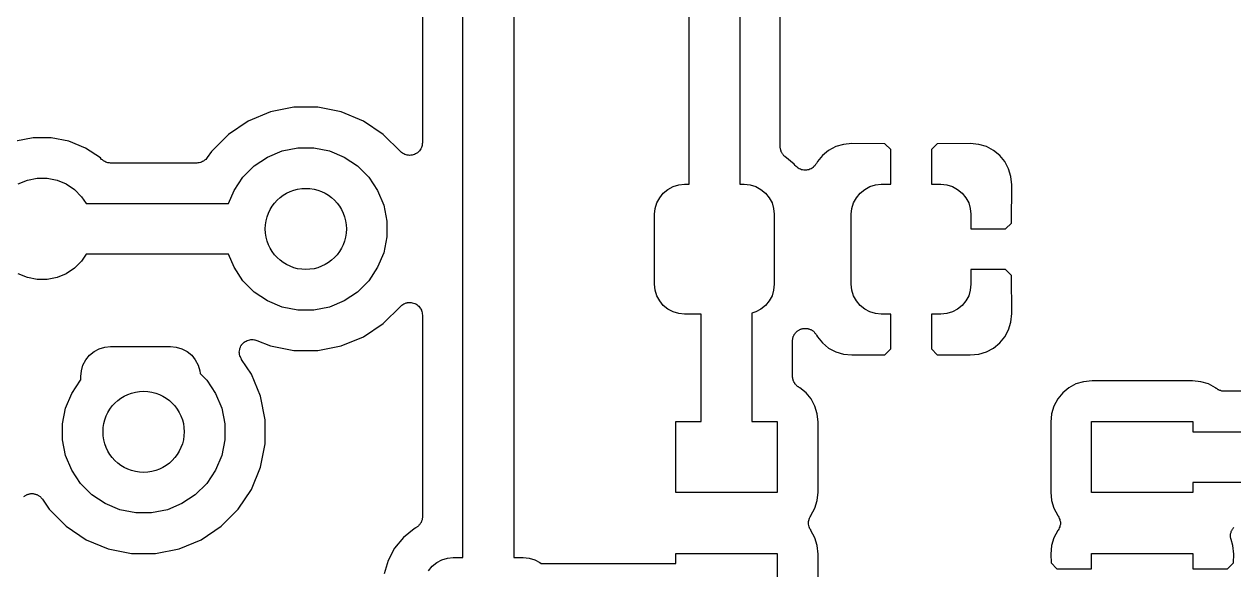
# Model space of a CAD drawing. Extents: x 113.2 to 188.8, y -123.8 to -78.2.
# Drawn here: x 162.61 to 168.58, y -113.88 to -111.19 of the extents above; entities that cross this region are included whole.
import ezdxf

# ---------------------------------------------------------------- set-up
doc = ezdxf.new("R2010")
doc.units = 0
doc.layers.add('BLACK', color=7, linetype='CONTINUOUS')

msp = doc.modelspace()

# ---------------------------------------------------------------- linework, layer by layer
at = {"layer": 'BLACK', "linetype": 'CONTINUOUS'}
for p, q in [((165.025, -109.643), (165.025, -113.82)), ((164.775, -113.82), (164.775, -109.688)), ((164.575, -109.797), (164.575, -111.775)), ((166.14, -110.121), (166.14, -111.98)), ((165.89, -111.98), (165.89, -110.167)), ((166.34, -111.795), (166.34, -110.134)), ((163.941, -111.6), (163.825, -111.623)), ((164.059, -111.6), (163.941, -111.6)), ((164.175, -111.623), (164.059, -111.6)), ((163.716, -111.668), (163.618, -111.734)), ((163.825, -111.623), (163.716, -111.668)), ((164.284, -111.668), (164.175, -111.623)), ((164.382, -111.734), (164.284, -111.668)), ((162.656, -111.75), (162.569, -111.767)), ((162.744, -111.75), (162.656, -111.75)), ((162.831, -111.767), (162.744, -111.75)), ((162.913, -111.801), (162.831, -111.767)), ((163.618, -111.734), (163.534, -111.818)), ((164.468, -111.819), (164.382, -111.734)), ((164.572, -111.793), (164.57, -111.799)), ((164.574, -111.788), (164.572, -111.793)), ((164.575, -111.776), (164.574, -111.781)), ((164.574, -111.781), (164.574, -111.788)), ((164.574, -111.788), (164.574, -111.788)), ((164.574, -111.788), (164.574, -111.788)), ((164.575, -111.775), (164.575, -111.775)), ((164.575, -111.775), (164.575, -111.775)), ((164.575, -111.775), (164.575, -111.775)), ((164.575, -111.775), (164.575, -111.776)), ((166.651, -111.783), (166.613, -111.794)), ((166.693, -111.779), (166.651, -111.783)), ((166.856, -111.78), (166.693, -111.779)), ((166.885, -111.809), (166.856, -111.78)), ((167.114, -111.78), (167.085, -111.809)), ((167.277, -111.779), (167.114, -111.78)), ((167.319, -111.783), (167.277, -111.779)), ((167.357, -111.794), (167.319, -111.783)), ((162.987, -111.85), (162.913, -111.801)), ((162.993, -111.857), (162.987, -111.85)), ((163.51, -111.852), (163.506, -111.857)), ((163.514, -111.848), (163.51, -111.852)), ((163.534, -111.818), (163.514, -111.847)), ((163.514, -111.847), (163.514, -111.847)), ((163.514, -111.847), (163.514, -111.847)), ((163.514, -111.847), (163.514, -111.847)), ((163.514, -111.847), (163.514, -111.848)), ((163.745, -111.889), (163.811, -111.846)), ((163.811, -111.846), (163.883, -111.815)), ((163.883, -111.815), (163.961, -111.8)), ((163.961, -111.8), (164.039, -111.8)), ((164.039, -111.8), (164.117, -111.815)), ((164.117, -111.815), (164.189, -111.846)), ((164.189, -111.846), (164.255, -111.889)), ((164.472, -111.823), (164.468, -111.819)), ((164.477, -111.827), (164.472, -111.823)), ((164.483, -111.83), (164.477, -111.827)), ((164.477, -111.827), (164.477, -111.827)), ((164.477, -111.827), (164.477, -111.827)), ((164.488, -111.833), (164.483, -111.83)), ((164.494, -111.835), (164.488, -111.833)), ((164.488, -111.833), (164.488, -111.833)), ((164.488, -111.833), (164.488, -111.833)), ((164.5, -111.836), (164.494, -111.835)), ((164.506, -111.837), (164.5, -111.836)), ((164.5, -111.836), (164.5, -111.836)), ((164.5, -111.836), (164.5, -111.836)), ((164.512, -111.838), (164.506, -111.837)), ((164.518, -111.837), (164.512, -111.838)), ((164.512, -111.838), (164.512, -111.838)), ((164.512, -111.838), (164.512, -111.838)), ((164.524, -111.836), (164.518, -111.837)), ((164.53, -111.835), (164.524, -111.836)), ((164.524, -111.836), (164.524, -111.836)), ((164.524, -111.836), (164.524, -111.836)), ((164.536, -111.833), (164.53, -111.835)), ((164.541, -111.83), (164.536, -111.833)), ((164.536, -111.833), (164.536, -111.833)), ((164.536, -111.833), (164.536, -111.833)), ((164.547, -111.827), (164.541, -111.83)), ((164.551, -111.824), (164.547, -111.827)), ((164.547, -111.827), (164.547, -111.827)), ((164.547, -111.827), (164.547, -111.827)), ((164.556, -111.82), (164.551, -111.824)), ((164.56, -111.815), (164.556, -111.819)), ((164.556, -111.819), (164.556, -111.82)), ((164.556, -111.82), (164.556, -111.82)), ((164.564, -111.81), (164.56, -111.815)), ((164.567, -111.805), (164.564, -111.81)), ((164.564, -111.81), (164.564, -111.81)), ((164.564, -111.81), (164.564, -111.81)), ((164.57, -111.799), (164.567, -111.805)), ((164.57, -111.799), (164.57, -111.799)), ((164.57, -111.799), (164.57, -111.799)), ((166.34, -111.798), (166.34, -111.795)), ((166.34, -111.8), (166.34, -111.798)), ((166.341, -111.804), (166.34, -111.8)), ((166.341, -111.807), (166.341, -111.804)), ((166.342, -111.81), (166.341, -111.807)), ((166.343, -111.812), (166.342, -111.81)), ((166.344, -111.816), (166.343, -111.812)), ((166.345, -111.819), (166.344, -111.816)), ((166.346, -111.821), (166.345, -111.819)), ((166.347, -111.824), (166.346, -111.821)), ((166.349, -111.827), (166.347, -111.824)), ((166.351, -111.83), (166.349, -111.827)), ((166.352, -111.832), (166.351, -111.83)), ((166.354, -111.834), (166.352, -111.832)), ((166.356, -111.836), (166.354, -111.834)), ((166.358, -111.839), (166.356, -111.836)), ((166.36, -111.841), (166.358, -111.839)), ((166.362, -111.843), (166.36, -111.841)), ((166.363, -111.843), (166.362, -111.843)), ((166.409, -111.881), (166.363, -111.843)), ((166.548, -111.838), (166.523, -111.868)), ((166.578, -111.813), (166.548, -111.838)), ((166.613, -111.794), (166.578, -111.813)), ((166.885, -111.98), (166.885, -111.809)), ((167.085, -111.809), (167.085, -111.98)), ((167.392, -111.813), (167.357, -111.794)), ((167.422, -111.838), (167.392, -111.813)), ((167.447, -111.868), (167.422, -111.838)), ((162.997, -111.86), (162.993, -111.857)), ((163.002, -111.864), (162.997, -111.86)), ((163.008, -111.867), (163.002, -111.864)), ((163.002, -111.864), (163.002, -111.864)), ((163.002, -111.864), (163.002, -111.864)), ((163.013, -111.87), (163.008, -111.867)), ((163.019, -111.872), (163.013, -111.87)), ((163.013, -111.87), (163.013, -111.87)), ((163.013, -111.87), (163.013, -111.87)), ((163.024, -111.874), (163.019, -111.872)), ((163.025, -111.874), (163.024, -111.874)), ((163.031, -111.874), (163.025, -111.874)), ((163.025, -111.874), (163.025, -111.874)), ((163.037, -111.875), (163.031, -111.874)), ((163.462, -111.875), (163.037, -111.875)), ((163.037, -111.875), (163.037, -111.875)), ((163.037, -111.875), (163.037, -111.875)), ((163.037, -111.875), (163.037, -111.875)), ((163.037, -111.875), (163.037, -111.875)), ((163.468, -111.874), (163.462, -111.875)), ((163.474, -111.874), (163.468, -111.874)), ((163.48, -111.872), (163.474, -111.874)), ((163.474, -111.874), (163.474, -111.874)), ((163.474, -111.874), (163.474, -111.874)), ((163.485, -111.87), (163.48, -111.872)), ((163.486, -111.87), (163.485, -111.87)), ((163.491, -111.868), (163.486, -111.87)), ((163.486, -111.87), (163.486, -111.87)), ((163.496, -111.865), (163.491, -111.868)), ((163.497, -111.864), (163.496, -111.865)), ((163.496, -111.865), (163.496, -111.865)), ((163.501, -111.861), (163.497, -111.864)), ((163.506, -111.857), (163.501, -111.861)), ((163.506, -111.857), (163.506, -111.857)), ((163.506, -111.857), (163.506, -111.857)), ((163.689, -111.945), (163.745, -111.889)), ((164.255, -111.889), (164.311, -111.945)), ((166.414, -111.887), (166.409, -111.881)), ((166.418, -111.892), (166.414, -111.887)), ((166.423, -111.896), (166.418, -111.892)), ((166.428, -111.9), (166.423, -111.896)), ((166.423, -111.896), (166.423, -111.896)), ((166.423, -111.896), (166.423, -111.896)), ((166.433, -111.903), (166.428, -111.9)), ((166.439, -111.905), (166.433, -111.903)), ((166.433, -111.903), (166.433, -111.903)), ((166.433, -111.903), (166.433, -111.903)), ((166.444, -111.908), (166.439, -111.905)), ((166.45, -111.909), (166.444, -111.908)), ((166.444, -111.908), (166.444, -111.908)), ((166.444, -111.908), (166.444, -111.908)), ((166.456, -111.91), (166.45, -111.909)), ((166.462, -111.91), (166.456, -111.91)), ((166.456, -111.91), (166.456, -111.91)), ((166.456, -111.91), (166.456, -111.91)), ((166.468, -111.91), (166.462, -111.91)), ((166.469, -111.91), (166.468, -111.91)), ((166.468, -111.91), (166.468, -111.91)), ((166.474, -111.909), (166.469, -111.91)), ((166.48, -111.908), (166.474, -111.909)), ((166.481, -111.908), (166.48, -111.908)), ((166.48, -111.908), (166.48, -111.908)), ((166.486, -111.906), (166.481, -111.908)), ((166.492, -111.903), (166.486, -111.906)), ((166.497, -111.9), (166.492, -111.903)), ((166.492, -111.903), (166.492, -111.903)), ((166.492, -111.903), (166.492, -111.903)), ((166.502, -111.897), (166.497, -111.9)), ((166.506, -111.892), (166.502, -111.896)), ((166.502, -111.896), (166.502, -111.897)), ((166.502, -111.897), (166.502, -111.897)), ((166.511, -111.888), (166.506, -111.892)), ((166.514, -111.883), (166.511, -111.888)), ((166.511, -111.888), (166.511, -111.888)), ((166.511, -111.888), (166.511, -111.888)), ((166.518, -111.878), (166.514, -111.883)), ((166.523, -111.868), (166.518, -111.877)), ((166.518, -111.877), (166.518, -111.878)), ((166.518, -111.878), (166.518, -111.878)), ((166.518, -111.878), (166.518, -111.878)), ((166.518, -111.878), (166.518, -111.878)), ((167.466, -111.903), (167.447, -111.868)), ((167.477, -111.941), (167.466, -111.903)), ((162.582, -111.978), (162.627, -111.96)), ((162.627, -111.96), (162.675, -111.95)), ((162.675, -111.95), (162.725, -111.95)), ((162.725, -111.95), (162.773, -111.96)), ((162.773, -111.96), (162.818, -111.978)), ((163.646, -112.011), (163.689, -111.945)), ((164.311, -111.945), (164.354, -112.011)), ((167.481, -111.983), (167.477, -111.941)), ((162.818, -111.978), (162.859, -112.006)), ((162.859, -112.006), (162.894, -112.041)), ((163.619, -112.075), (163.646, -112.011)), ((164.354, -112.011), (164.385, -112.083)), ((165.745, -112.046), (165.763, -112.023)), ((165.763, -112.023), (165.786, -112.005)), ((165.786, -112.005), (165.811, -111.991)), ((165.811, -111.991), (165.839, -111.983)), ((165.839, -111.983), (165.867, -111.98)), ((165.867, -111.98), (165.89, -111.98)), ((166.14, -111.98), (166.162, -111.98)), ((166.162, -111.98), (166.191, -111.983)), ((166.191, -111.983), (166.219, -111.991)), ((166.219, -111.991), (166.244, -112.005)), ((166.244, -112.005), (166.267, -112.023)), ((166.267, -112.023), (166.285, -112.046)), ((166.715, -112.046), (166.733, -112.023)), ((166.733, -112.023), (166.756, -112.005)), ((166.756, -112.005), (166.781, -111.991)), ((166.781, -111.991), (166.809, -111.983)), ((166.809, -111.983), (166.838, -111.98)), ((166.838, -111.98), (166.885, -111.98)), ((167.085, -111.98), (167.132, -111.98)), ((167.132, -111.98), (167.161, -111.983)), ((167.161, -111.983), (167.189, -111.991)), ((167.189, -111.991), (167.214, -112.005)), ((167.214, -112.005), (167.237, -112.023)), ((167.237, -112.023), (167.255, -112.046)), ((167.48, -112.171), (167.481, -111.983)), ((162.894, -112.041), (162.917, -112.075)), ((162.917, -112.075), (163.619, -112.075)), ((164.385, -112.083), (164.4, -112.161)), ((165.723, -112.099), (165.731, -112.071)), ((165.731, -112.071), (165.745, -112.046)), ((166.285, -112.046), (166.299, -112.071)), ((166.299, -112.071), (166.307, -112.099)), ((166.693, -112.099), (166.701, -112.071)), ((166.701, -112.071), (166.715, -112.046)), ((167.255, -112.046), (167.269, -112.071)), ((167.269, -112.071), (167.277, -112.099)), ((165.72, -112.127), (165.723, -112.099)), ((165.72, -112.472), (165.72, -112.127)), ((166.307, -112.099), (166.31, -112.127)), ((166.31, -112.127), (166.31, -112.472)), ((166.69, -112.127), (166.693, -112.099)), ((166.69, -112.472), (166.69, -112.127)), ((167.277, -112.099), (167.28, -112.127)), ((167.28, -112.127), (167.28, -112.2)), ((164.4, -112.161), (164.4, -112.239)), ((167.28, -112.2), (167.451, -112.2)), ((167.451, -112.2), (167.48, -112.171)), ((164.4, -112.239), (164.385, -112.317)), ((162.917, -112.325), (162.894, -112.359)), ((163.619, -112.325), (162.917, -112.325)), ((163.646, -112.389), (163.619, -112.325)), ((164.385, -112.317), (164.354, -112.389)), ((162.894, -112.359), (162.859, -112.394)), ((163.689, -112.455), (163.646, -112.389)), ((164.354, -112.389), (164.311, -112.455)), ((162.627, -112.44), (162.582, -112.422)), ((162.675, -112.45), (162.627, -112.44)), ((162.773, -112.44), (162.725, -112.45)), ((162.818, -112.422), (162.773, -112.44)), ((162.859, -112.394), (162.818, -112.422)), ((167.28, -112.4), (167.28, -112.472)), ((167.451, -112.4), (167.28, -112.4)), ((167.48, -112.429), (167.451, -112.4)), ((167.481, -112.617), (167.48, -112.429)), ((162.725, -112.45), (162.675, -112.45)), ((163.745, -112.511), (163.689, -112.455)), ((164.311, -112.455), (164.255, -112.511)), ((165.723, -112.501), (165.72, -112.472)), ((165.731, -112.529), (165.723, -112.501)), ((166.307, -112.501), (166.299, -112.529)), ((166.31, -112.472), (166.307, -112.501)), ((166.693, -112.501), (166.69, -112.472)), ((166.701, -112.529), (166.693, -112.501)), ((167.277, -112.501), (167.269, -112.529)), ((167.28, -112.472), (167.277, -112.501)), ((163.811, -112.554), (163.745, -112.511)), ((163.883, -112.585), (163.811, -112.554)), ((164.189, -112.554), (164.117, -112.585)), ((164.255, -112.511), (164.189, -112.554)), ((164.483, -112.57), (164.489, -112.567)), ((164.489, -112.567), (164.495, -112.565)), ((164.489, -112.567), (164.489, -112.567)), ((164.489, -112.567), (164.489, -112.567)), ((164.495, -112.565), (164.5, -112.564)), ((164.5, -112.564), (164.501, -112.563)), ((164.5, -112.564), (164.5, -112.564)), ((164.501, -112.563), (164.507, -112.563)), ((164.507, -112.563), (164.513, -112.562)), ((164.513, -112.562), (164.513, -112.562)), ((164.513, -112.562), (164.513, -112.562)), ((164.513, -112.562), (164.519, -112.563)), ((164.519, -112.563), (164.525, -112.564)), ((164.525, -112.564), (164.525, -112.564)), ((164.525, -112.564), (164.525, -112.564)), ((164.525, -112.564), (164.531, -112.566)), ((164.531, -112.566), (164.537, -112.567)), ((164.537, -112.567), (164.537, -112.567)), ((164.537, -112.567), (164.537, -112.567)), ((164.537, -112.567), (164.542, -112.57)), ((165.745, -112.554), (165.731, -112.529)), ((165.763, -112.577), (165.745, -112.554)), ((166.285, -112.554), (166.267, -112.577)), ((166.299, -112.529), (166.285, -112.554)), ((166.715, -112.554), (166.701, -112.529)), ((166.733, -112.577), (166.715, -112.554)), ((167.255, -112.554), (167.237, -112.577)), ((167.269, -112.529), (167.255, -112.554)), ((163.961, -112.6), (163.883, -112.585)), ((164.039, -112.6), (163.961, -112.6)), ((164.117, -112.585), (164.039, -112.6)), ((164.382, -112.666), (164.468, -112.581)), ((164.468, -112.58), (164.473, -112.576)), ((164.468, -112.581), (164.468, -112.58)), ((164.468, -112.58), (164.468, -112.58)), ((164.468, -112.58), (164.468, -112.58)), ((164.468, -112.58), (164.468, -112.58)), ((164.473, -112.576), (164.478, -112.573)), ((164.478, -112.573), (164.483, -112.57)), ((164.478, -112.573), (164.478, -112.573)), ((164.478, -112.573), (164.478, -112.573)), ((164.542, -112.57), (164.547, -112.573)), ((164.547, -112.573), (164.547, -112.573)), ((164.547, -112.573), (164.547, -112.573)), ((164.547, -112.573), (164.552, -112.577)), ((164.552, -112.577), (164.557, -112.581)), ((164.557, -112.581), (164.557, -112.581)), ((164.557, -112.581), (164.557, -112.581)), ((164.557, -112.581), (164.561, -112.586)), ((164.561, -112.586), (164.564, -112.59)), ((164.564, -112.59), (164.565, -112.591)), ((164.565, -112.591), (164.565, -112.591)), ((164.565, -112.591), (164.567, -112.596)), ((164.567, -112.596), (164.57, -112.601)), ((164.57, -112.601), (164.57, -112.601)), ((164.57, -112.601), (164.57, -112.602)), ((164.57, -112.602), (164.572, -112.607)), ((164.572, -112.607), (164.574, -112.613)), ((164.574, -112.613), (164.574, -112.613)), ((164.574, -112.613), (164.574, -112.613)), ((164.574, -112.613), (164.574, -112.619)), ((164.574, -112.619), (164.575, -112.625)), ((164.575, -112.625), (164.575, -113.618)), ((165.786, -112.595), (165.763, -112.577)), ((165.811, -112.609), (165.786, -112.595)), ((165.839, -112.617), (165.811, -112.609)), ((165.867, -112.62), (165.839, -112.617)), ((165.95, -112.62), (165.867, -112.62)), ((165.95, -113.15), (165.95, -112.62)), ((166.219, -112.609), (166.2, -112.615)), ((166.2, -112.615), (166.2, -113.15)), ((166.244, -112.595), (166.219, -112.609)), ((166.267, -112.577), (166.244, -112.595)), ((166.756, -112.595), (166.733, -112.577)), ((166.781, -112.609), (166.756, -112.595)), ((166.809, -112.617), (166.781, -112.609)), ((166.838, -112.62), (166.809, -112.617)), ((166.885, -112.62), (166.838, -112.62)), ((166.885, -112.791), (166.885, -112.62)), ((167.132, -112.62), (167.085, -112.62)), ((167.085, -112.62), (167.085, -112.791)), ((167.161, -112.617), (167.132, -112.62)), ((167.189, -112.609), (167.161, -112.617)), ((167.214, -112.595), (167.189, -112.609)), ((167.237, -112.577), (167.214, -112.595)), ((167.477, -112.659), (167.481, -112.617)), ((164.284, -112.732), (164.382, -112.666)), ((167.466, -112.697), (167.477, -112.659)), ((163.717, -112.748), (163.723, -112.746)), ((163.723, -112.746), (163.729, -112.745)), ((163.723, -112.746), (163.723, -112.746)), ((163.723, -112.746), (163.723, -112.746)), ((163.729, -112.745), (163.735, -112.745)), ((163.735, -112.745), (163.735, -112.745)), ((163.735, -112.745), (163.735, -112.745)), ((163.735, -112.745), (163.741, -112.745)), ((163.741, -112.745), (163.747, -112.746)), ((163.747, -112.746), (163.747, -112.746)), ((163.747, -112.746), (163.748, -112.746)), ((163.748, -112.746), (163.753, -112.748)), ((164.175, -112.777), (164.284, -112.732)), ((166.4, -112.746), (166.401, -112.743)), ((166.4, -112.749), (166.4, -112.746)), ((166.401, -112.74), (166.402, -112.737)), ((166.401, -112.743), (166.401, -112.74)), ((166.402, -112.737), (166.403, -112.734)), ((166.403, -112.734), (166.404, -112.731)), ((166.404, -112.731), (166.405, -112.728)), ((166.405, -112.728), (166.407, -112.725)), ((166.407, -112.725), (166.408, -112.722)), ((166.408, -112.722), (166.409, -112.72)), ((166.409, -112.72), (166.411, -112.717)), ((166.411, -112.717), (166.413, -112.715)), ((166.413, -112.715), (166.415, -112.712)), ((166.415, -112.712), (166.417, -112.71)), ((166.417, -112.71), (166.419, -112.708)), ((166.419, -112.708), (166.421, -112.706)), ((166.421, -112.706), (166.423, -112.704)), ((166.423, -112.704), (166.426, -112.702)), ((166.426, -112.702), (166.428, -112.7)), ((166.428, -112.7), (166.431, -112.699)), ((166.431, -112.699), (166.434, -112.697)), ((166.434, -112.697), (166.437, -112.696)), ((166.437, -112.696), (166.439, -112.694)), ((166.439, -112.694), (166.442, -112.694)), ((166.442, -112.694), (166.445, -112.692)), ((166.445, -112.692), (166.448, -112.692)), ((166.448, -112.692), (166.451, -112.691)), ((166.451, -112.691), (166.454, -112.691)), ((166.454, -112.691), (166.457, -112.69)), ((166.457, -112.69), (166.46, -112.69)), ((166.46, -112.69), (166.463, -112.69)), ((166.463, -112.69), (166.466, -112.69)), ((166.466, -112.69), (166.469, -112.69)), ((166.469, -112.69), (166.472, -112.691)), ((166.472, -112.691), (166.475, -112.691)), ((166.475, -112.691), (166.478, -112.692)), ((166.478, -112.692), (166.481, -112.693)), ((166.481, -112.693), (166.484, -112.694)), ((166.484, -112.694), (166.487, -112.695)), ((166.487, -112.695), (166.49, -112.696)), ((166.49, -112.696), (166.493, -112.697)), ((166.493, -112.697), (166.495, -112.699)), ((166.495, -112.699), (166.498, -112.701)), ((166.498, -112.701), (166.5, -112.702)), ((166.5, -112.702), (166.503, -112.704)), ((166.503, -112.704), (166.505, -112.706)), ((166.505, -112.706), (166.507, -112.708)), ((166.507, -112.708), (166.509, -112.711)), ((166.509, -112.711), (166.511, -112.713)), ((166.511, -112.713), (166.513, -112.715)), ((166.513, -112.715), (166.515, -112.718)), ((166.515, -112.718), (166.517, -112.721)), ((166.517, -112.721), (166.518, -112.723)), ((166.518, -112.723), (166.523, -112.732)), ((166.523, -112.732), (166.548, -112.762)), ((167.422, -112.762), (167.447, -112.732)), ((167.447, -112.732), (167.466, -112.697)), ((162.933, -112.823), (162.956, -112.805)), ((162.956, -112.805), (162.981, -112.791)), ((162.981, -112.791), (163.009, -112.783)), ((163.009, -112.783), (163.037, -112.78)), ((163.037, -112.78), (163.332, -112.78)), ((163.332, -112.78), (163.361, -112.783)), ((163.361, -112.783), (163.389, -112.791)), ((163.389, -112.791), (163.414, -112.805)), ((163.414, -112.805), (163.437, -112.823)), ((163.672, -112.807), (163.673, -112.801)), ((163.673, -112.813), (163.672, -112.807)), ((163.672, -112.807), (163.672, -112.807)), ((163.672, -112.807), (163.672, -112.807)), ((163.673, -112.801), (163.674, -112.795)), ((163.674, -112.795), (163.675, -112.789)), ((163.674, -112.795), (163.674, -112.795)), ((163.674, -112.795), (163.674, -112.795)), ((163.675, -112.789), (163.677, -112.783)), ((163.677, -112.783), (163.68, -112.777)), ((163.677, -112.783), (163.677, -112.783)), ((163.677, -112.783), (163.677, -112.783)), ((163.68, -112.777), (163.683, -112.773)), ((163.683, -112.772), (163.687, -112.767)), ((163.683, -112.773), (163.683, -112.772)), ((163.683, -112.772), (163.683, -112.772)), ((163.687, -112.767), (163.691, -112.763)), ((163.691, -112.763), (163.696, -112.759)), ((163.691, -112.763), (163.691, -112.763)), ((163.691, -112.763), (163.691, -112.763)), ((163.696, -112.759), (163.7, -112.755)), ((163.7, -112.755), (163.7, -112.755)), ((163.7, -112.755), (163.701, -112.755)), ((163.701, -112.755), (163.706, -112.753)), ((163.706, -112.753), (163.711, -112.75)), ((163.711, -112.75), (163.717, -112.748)), ((163.711, -112.75), (163.711, -112.75)), ((163.711, -112.75), (163.711, -112.75)), ((163.753, -112.748), (163.759, -112.75)), ((163.759, -112.75), (163.825, -112.777)), ((163.825, -112.777), (163.941, -112.8)), ((163.941, -112.8), (164.059, -112.8)), ((164.059, -112.8), (164.175, -112.777)), ((166.4, -112.752), (166.4, -112.749)), ((166.4, -112.753), (166.4, -112.752)), ((166.4, -112.926), (166.4, -112.753)), ((166.548, -112.762), (166.578, -112.787)), ((166.578, -112.787), (166.613, -112.806)), ((166.613, -112.806), (166.651, -112.817)), ((166.856, -112.82), (166.885, -112.791)), ((167.085, -112.791), (167.114, -112.82)), ((167.319, -112.817), (167.357, -112.806)), ((167.357, -112.806), (167.392, -112.787)), ((167.392, -112.787), (167.422, -112.762)), ((162.901, -112.871), (162.915, -112.846)), ((162.915, -112.846), (162.933, -112.823)), ((163.437, -112.823), (163.455, -112.846)), ((163.455, -112.846), (163.469, -112.871)), ((163.673, -112.819), (163.673, -112.813)), ((163.675, -112.825), (163.673, -112.819)), ((163.673, -112.819), (163.673, -112.819)), ((163.673, -112.819), (163.673, -112.819)), ((163.677, -112.831), (163.675, -112.825)), ((163.679, -112.836), (163.677, -112.831)), ((163.677, -112.831), (163.677, -112.831)), ((163.677, -112.831), (163.677, -112.831)), ((163.682, -112.842), (163.679, -112.836)), ((163.683, -112.843), (163.682, -112.842)), ((163.732, -112.916), (163.683, -112.843)), ((166.651, -112.817), (166.693, -112.821)), ((166.693, -112.821), (166.856, -112.82)), ((167.114, -112.82), (167.277, -112.821)), ((167.277, -112.821), (167.319, -112.817)), ((162.89, -112.927), (162.893, -112.899)), ((162.893, -112.899), (162.901, -112.871)), ((163.469, -112.871), (163.477, -112.899)), ((163.477, -112.899), (163.479, -112.913)), ((163.479, -112.913), (163.511, -112.945)), ((163.777, -113.025), (163.732, -112.916)), ((166.4, -112.928), (166.4, -112.926)), ((162.846, -113.011), (162.889, -112.945)), ((162.889, -112.945), (162.89, -112.944)), ((162.89, -112.944), (162.89, -112.927)), ((163.511, -112.945), (163.554, -113.011)), ((166.4, -112.931), (166.4, -112.928)), ((166.401, -112.935), (166.4, -112.931)), ((166.401, -112.938), (166.401, -112.935)), ((166.402, -112.941), (166.401, -112.938)), ((166.403, -112.943), (166.402, -112.941)), ((166.404, -112.946), (166.403, -112.943)), ((166.405, -112.95), (166.404, -112.946)), ((166.406, -112.952), (166.405, -112.95)), ((166.407, -112.955), (166.406, -112.952)), ((166.409, -112.957), (166.407, -112.955)), ((166.411, -112.96), (166.409, -112.957)), ((166.412, -112.963), (166.411, -112.96)), ((166.414, -112.965), (166.412, -112.963)), ((166.416, -112.967), (166.414, -112.965)), ((166.418, -112.97), (166.416, -112.967)), ((166.42, -112.972), (166.418, -112.97)), ((166.422, -112.974), (166.42, -112.972)), ((166.425, -112.976), (166.422, -112.974)), ((166.428, -112.978), (166.425, -112.976)), ((166.43, -112.979), (166.428, -112.978)), ((166.432, -112.981), (166.43, -112.979)), ((166.433, -112.981), (166.432, -112.981)), ((166.437, -112.983), (166.433, -112.981)), ((166.467, -113.008), (166.437, -112.983)), ((167.763, -112.983), (167.733, -113.008)), ((167.798, -112.964), (167.763, -112.983)), ((167.836, -112.953), (167.798, -112.964)), ((167.878, -112.949), (167.836, -112.953)), ((168.372, -112.949), (167.878, -112.949)), ((168.414, -112.953), (168.372, -112.949)), ((168.452, -112.964), (168.414, -112.953)), ((168.487, -112.983), (168.452, -112.964)), ((168.49, -112.986), (168.487, -112.983)), ((168.492, -112.987), (168.49, -112.986)), ((162.815, -113.083), (162.846, -113.011)), ((163.554, -113.011), (163.585, -113.083)), ((163.8, -113.141), (163.777, -113.025)), ((166.492, -113.038), (166.467, -113.008)), ((166.511, -113.073), (166.492, -113.038)), ((167.708, -113.038), (167.689, -113.073)), ((167.733, -113.008), (167.708, -113.038)), ((168.494, -112.989), (168.492, -112.987)), ((168.497, -112.991), (168.494, -112.989)), ((168.5, -112.993), (168.497, -112.991)), ((168.503, -112.994), (168.5, -112.993)), ((168.505, -112.995), (168.503, -112.994)), ((168.508, -112.996), (168.505, -112.995)), ((168.512, -112.997), (168.508, -112.996)), ((168.514, -112.998), (168.512, -112.997)), ((168.517, -112.999), (168.514, -112.998)), ((168.52, -112.999), (168.517, -112.999)), ((168.524, -113), (168.52, -112.999)), ((168.526, -113), (168.524, -113)), ((168.529, -113), (168.526, -113)), ((168.53, -113), (168.529, -113)), ((168.656, -113), (168.53, -113)), ((162.8, -113.161), (162.815, -113.083)), ((163.585, -113.083), (163.6, -113.161)), ((166.522, -113.111), (166.511, -113.073)), ((167.689, -113.073), (167.678, -113.111)), ((162.8, -113.239), (162.8, -113.161)), ((163.6, -113.161), (163.6, -113.239)), ((163.8, -113.259), (163.8, -113.141)), ((165.825, -113.5), (165.825, -113.15)), ((165.825, -113.15), (165.95, -113.15)), ((166.2, -113.15), (166.325, -113.15)), ((166.325, -113.15), (166.325, -113.5)), ((166.526, -113.153), (166.522, -113.111)), ((166.526, -113.497), (166.526, -113.153)), ((167.678, -113.111), (167.674, -113.153)), ((167.674, -113.153), (167.674, -113.497)), ((167.875, -113.5), (167.875, -113.15)), ((167.875, -113.15), (168.375, -113.15)), ((168.375, -113.15), (168.375, -113.2)), ((168.375, -113.2), (168.92, -113.2)), ((162.815, -113.317), (162.8, -113.239)), ((163.6, -113.239), (163.585, -113.317)), ((163.777, -113.375), (163.8, -113.259)), ((162.846, -113.389), (162.815, -113.317)), ((163.585, -113.317), (163.554, -113.389)), ((162.889, -113.455), (162.846, -113.389)), ((163.554, -113.389), (163.511, -113.455)), ((163.732, -113.484), (163.777, -113.375)), ((162.945, -113.511), (162.889, -113.455)), ((163.511, -113.455), (163.455, -113.511)), ((168.984, -113.45), (168.375, -113.45)), ((168.375, -113.45), (168.375, -113.5)), ((162.609, -113.519), (162.612, -113.517)), ((162.612, -113.517), (162.614, -113.515)), ((162.614, -113.515), (162.617, -113.514)), ((162.617, -113.514), (162.62, -113.512)), ((162.62, -113.512), (162.622, -113.511)), ((162.622, -113.511), (162.625, -113.51)), ((162.625, -113.51), (162.628, -113.509)), ((162.628, -113.509), (162.631, -113.507)), ((162.631, -113.507), (162.634, -113.507)), ((162.634, -113.507), (162.637, -113.506)), ((162.637, -113.506), (162.64, -113.506)), ((162.64, -113.506), (162.643, -113.505)), ((162.643, -113.505), (162.646, -113.505)), ((162.646, -113.505), (162.649, -113.505)), ((162.649, -113.505), (162.652, -113.505)), ((162.652, -113.505), (162.655, -113.505)), ((162.655, -113.505), (162.658, -113.506)), ((162.658, -113.506), (162.661, -113.506)), ((162.661, -113.506), (162.664, -113.507)), ((162.664, -113.507), (162.667, -113.508)), ((162.667, -113.508), (162.67, -113.509)), ((162.67, -113.509), (162.673, -113.51)), ((162.673, -113.51), (162.676, -113.511)), ((162.676, -113.511), (162.679, -113.513)), ((162.679, -113.513), (162.681, -113.514)), ((162.681, -113.514), (162.684, -113.516)), ((162.684, -113.516), (162.686, -113.518)), ((162.686, -113.518), (162.689, -113.519)), ((162.689, -113.519), (162.691, -113.521)), ((162.691, -113.521), (162.693, -113.523)), ((162.693, -113.523), (162.695, -113.526)), ((163.011, -113.554), (162.945, -113.511)), ((163.455, -113.511), (163.389, -113.554)), ((163.666, -113.582), (163.732, -113.484)), ((166.325, -113.5), (165.825, -113.5)), ((166.522, -113.539), (166.526, -113.497)), ((167.674, -113.497), (167.678, -113.539)), ((168.375, -113.5), (167.875, -113.5)), ((162.695, -113.526), (162.697, -113.528)), ((162.697, -113.528), (162.699, -113.531)), ((162.699, -113.531), (162.701, -113.533)), ((162.701, -113.533), (162.734, -113.582)), ((162.734, -113.582), (162.818, -113.666)), ((163.083, -113.585), (163.011, -113.554)), ((163.389, -113.554), (163.317, -113.585)), ((163.582, -113.666), (163.666, -113.582)), ((166.491, -113.613), (166.511, -113.577)), ((166.511, -113.577), (166.522, -113.539)), ((167.678, -113.539), (167.689, -113.577)), ((167.689, -113.577), (167.709, -113.613)), ((163.161, -113.6), (163.083, -113.585)), ((163.239, -113.6), (163.161, -113.6)), ((163.317, -113.585), (163.239, -113.6)), ((164.571, -113.64), (164.57, -113.643)), ((164.572, -113.637), (164.571, -113.64)), ((164.573, -113.634), (164.572, -113.637)), ((164.574, -113.631), (164.573, -113.634)), ((164.575, -113.625), (164.574, -113.628)), ((164.574, -113.628), (164.574, -113.631)), ((164.575, -113.618), (164.575, -113.619)), ((164.575, -113.619), (164.575, -113.622)), ((164.575, -113.622), (164.575, -113.625)), ((166.479, -113.643), (166.481, -113.637)), ((166.481, -113.637), (166.482, -113.632)), ((166.482, -113.631), (166.484, -113.626)), ((166.482, -113.632), (166.482, -113.631)), ((166.482, -113.631), (166.482, -113.631)), ((166.484, -113.626), (166.487, -113.62)), ((166.487, -113.62), (166.49, -113.615)), ((166.487, -113.62), (166.487, -113.62)), ((166.487, -113.62), (166.487, -113.62)), ((166.49, -113.615), (166.491, -113.613)), ((167.709, -113.613), (167.71, -113.616)), ((167.71, -113.616), (167.714, -113.621)), ((167.714, -113.621), (167.714, -113.621)), ((167.714, -113.621), (167.714, -113.621)), ((167.714, -113.621), (167.716, -113.627)), ((167.716, -113.627), (167.718, -113.632)), ((167.718, -113.632), (167.718, -113.632)), ((167.718, -113.632), (167.718, -113.632)), ((167.718, -113.632), (167.719, -113.638)), ((167.719, -113.638), (167.721, -113.644)), ((162.818, -113.666), (162.916, -113.732)), ((163.484, -113.732), (163.582, -113.666)), ((164.534, -113.678), (164.481, -113.721)), ((164.542, -113.674), (164.534, -113.678)), ((164.544, -113.672), (164.542, -113.674)), ((164.547, -113.671), (164.544, -113.672)), ((164.549, -113.669), (164.547, -113.671)), ((164.552, -113.667), (164.549, -113.669)), ((164.554, -113.665), (164.552, -113.667)), ((164.556, -113.663), (164.554, -113.665)), ((164.558, -113.66), (164.556, -113.663)), ((164.561, -113.658), (164.558, -113.66)), ((164.562, -113.656), (164.561, -113.658)), ((164.564, -113.654), (164.562, -113.656)), ((164.566, -113.651), (164.564, -113.654)), ((164.568, -113.648), (164.566, -113.651)), ((164.569, -113.645), (164.568, -113.648)), ((164.57, -113.643), (164.569, -113.645)), ((166.479, -113.644), (166.479, -113.643)), ((166.479, -113.643), (166.479, -113.643)), ((166.479, -113.65), (166.479, -113.644)), ((166.479, -113.655), (166.479, -113.65)), ((166.479, -113.656), (166.479, -113.655)), ((166.48, -113.662), (166.479, -113.656)), ((166.479, -113.656), (166.479, -113.656)), ((166.482, -113.668), (166.48, -113.662)), ((166.484, -113.673), (166.482, -113.668)), ((166.482, -113.668), (166.482, -113.668)), ((166.482, -113.668), (166.482, -113.668)), ((166.486, -113.679), (166.484, -113.673)), ((166.49, -113.684), (166.486, -113.679)), ((166.486, -113.679), (166.486, -113.679)), ((166.486, -113.679), (166.486, -113.679)), ((166.491, -113.687), (166.49, -113.684)), ((166.511, -113.723), (166.491, -113.687)), ((167.709, -113.687), (167.689, -113.723)), ((167.71, -113.685), (167.709, -113.687)), ((167.713, -113.68), (167.71, -113.685)), ((167.716, -113.674), (167.713, -113.68)), ((167.713, -113.68), (167.713, -113.68)), ((167.713, -113.68), (167.713, -113.68)), ((167.718, -113.669), (167.716, -113.674)), ((167.719, -113.663), (167.718, -113.668)), ((167.718, -113.668), (167.718, -113.669)), ((167.718, -113.669), (167.718, -113.669)), ((167.721, -113.657), (167.719, -113.663)), ((167.721, -113.644), (167.721, -113.644)), ((167.721, -113.644), (167.721, -113.645)), ((167.721, -113.645), (167.721, -113.65)), ((167.721, -113.65), (167.721, -113.656)), ((167.721, -113.656), (167.721, -113.657)), ((167.721, -113.657), (167.721, -113.657)), ((168.561, -113.703), (168.562, -113.7)), ((168.562, -113.7), (168.563, -113.697)), ((168.563, -113.694), (168.564, -113.691)), ((168.563, -113.697), (168.563, -113.694)), ((168.564, -113.691), (168.565, -113.688)), ((168.565, -113.688), (168.567, -113.686)), ((168.567, -113.686), (168.568, -113.683)), ((168.568, -113.683), (168.57, -113.68)), ((168.57, -113.68), (168.571, -113.678)), ((168.571, -113.678), (168.573, -113.675)), ((168.573, -113.675), (168.575, -113.673)), ((168.575, -113.673), (168.577, -113.67)), ((162.916, -113.732), (163.025, -113.777)), ((163.375, -113.777), (163.484, -113.732)), ((164.481, -113.721), (164.438, -113.774)), ((166.522, -113.761), (166.511, -113.723)), ((166.526, -113.803), (166.522, -113.761)), ((167.678, -113.761), (167.674, -113.803)), ((167.689, -113.723), (167.678, -113.761)), ((168.56, -113.712), (168.561, -113.709)), ((168.561, -113.715), (168.56, -113.712)), ((168.561, -113.706), (168.561, -113.703)), ((168.561, -113.709), (168.561, -113.706)), ((168.561, -113.718), (168.561, -113.715)), ((168.561, -113.721), (168.561, -113.718)), ((168.562, -113.725), (168.561, -113.721)), ((168.562, -113.727), (168.562, -113.725)), ((168.563, -113.73), (168.562, -113.727)), ((168.563, -113.731), (168.563, -113.73)), ((168.572, -113.761), (168.563, -113.731)), ((168.576, -113.803), (168.572, -113.761)), ((163.025, -113.777), (163.141, -113.8)), ((163.141, -113.8), (163.259, -113.8)), ((163.259, -113.8), (163.375, -113.777)), ((164.438, -113.774), (164.406, -113.834)), ((164.699, -113.823), (164.727, -113.82)), ((164.727, -113.82), (164.775, -113.82)), ((165.025, -113.82), (165.072, -113.82)), ((165.072, -113.82), (165.101, -113.823)), ((165.825, -113.85), (165.825, -113.8)), ((165.825, -113.8), (166.325, -113.8)), ((166.325, -113.8), (166.325, -114.15)), ((166.526, -114.147), (166.526, -113.803)), ((167.674, -113.803), (167.675, -113.846)), ((167.875, -113.875), (167.875, -113.8)), ((167.875, -113.8), (168.375, -113.8)), ((168.375, -113.8), (168.375, -113.875)), ((168.575, -113.846), (168.576, -113.803)), ((164.406, -113.834), (164.386, -113.9)), ((164.605, -113.886), (164.623, -113.863)), ((164.623, -113.863), (164.646, -113.845)), ((164.646, -113.845), (164.671, -113.831)), ((164.671, -113.831), (164.699, -113.823)), ((165.101, -113.823), (165.129, -113.831)), ((165.129, -113.831), (165.154, -113.845)), ((165.154, -113.845), (165.161, -113.85)), ((165.161, -113.85), (165.825, -113.85)), ((167.675, -113.846), (167.704, -113.875)), ((167.704, -113.875), (167.875, -113.875)), ((168.375, -113.875), (168.546, -113.875)), ((168.546, -113.875), (168.575, -113.846))]:
    msp.add_line(p, q, dxfattribs=at)
at = {"layer": 'BLACK'}
for centre in [(164, -112.2), (163.2, -113.2)]:
    msp.add_circle(centre, 0.2, dxfattribs=at)

doc.saveas('drawing.dxf')
